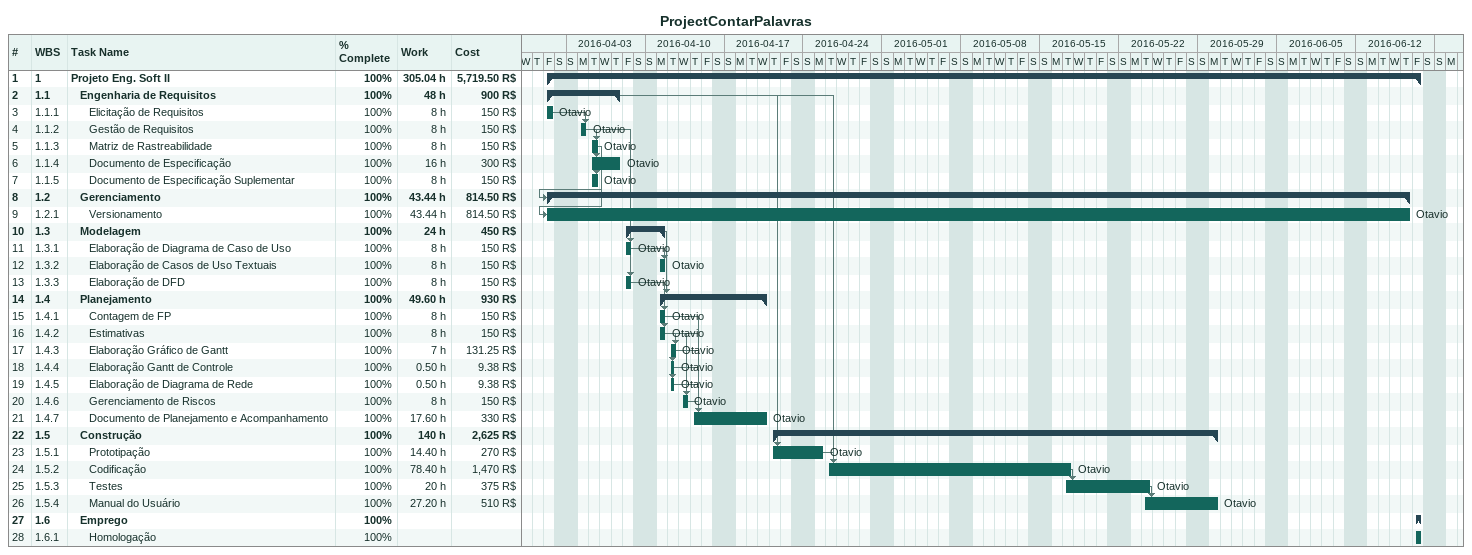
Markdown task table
ProjectContarPalavras

| ID | WBS | Task | Start | Finish | Predecessors | Resources | % complete | Work (h) | Cost (R$) |
|---|---|---|---|---|---|---|---|---|---|
| 1 | 1 | **Projeto Eng. Soft II** | 2016-04-01 | 2016-06-17 |  |  | 100 | 305.04 | 5719.50 |
| 2 | 1.1 | **Engenharia de Requisitos** | 2016-04-01 | 2016-04-07 |  |  | 100 | 48 | 900 |
| 3 | 1.1.1 | Elicitação de Requisitos | 2016-04-01 | 2016-04-01 |  | Otavio | 100 | 8 | 150 |
| 4 | 1.1.2 | Gestão de Requisitos | 2016-04-04 | 2016-04-04 | 3 | Otavio | 100 | 8 | 150 |
| 5 | 1.1.3 | Matriz de Rastreabilidade | 2016-04-05 | 2016-04-05 | 4 | Otavio | 100 | 8 | 150 |
| 6 | 1.1.4 | Documento de Especificação | 2016-04-05 | 2016-04-07 | 4 | Otavio | 100 | 16 | 300 |
| 7 | 1.1.5 | Documento de Especificação Suplementar | 2016-04-05 | 2016-04-05 | 4 | Otavio | 100 | 8 | 150 |
| 8 | 1.2 | **Gerenciamento** | 2016-04-01 | 2016-06-16 | 5 |  | 100 | 43.44 | 814.50 |
| 9 | 1.2.1 | Versionamento | 2016-04-01 | 2016-06-16 | 5 | Otavio | 100 | 43.44 | 814.50 |
| 10 | 1.3 | **Modelagem** | 2016-04-08 | 2016-04-11 |  |  | 100 | 24 | 450 |
| 11 | 1.3.1 | Elaboração de Diagrama de Caso de Uso | 2016-04-08 | 2016-04-08 | 4 | Otavio | 100 | 8 | 150 |
| 12 | 1.3.2 | Elaboração de Casos de Uso Textuais | 2016-04-11 | 2016-04-11 | 11 | Otavio | 100 | 8 | 150 |
| 13 | 1.3.3 | Elaboração de DFD | 2016-04-08 | 2016-04-08 | 4 | Otavio | 100 | 8 | 150 |
| 14 | 1.4 | **Planejamento** | 2016-04-11 | 2016-04-20 | 10 |  | 100 | 49.60 | 930 |
| 15 | 1.4.1 | Contagem de FP | 2016-04-11 | 2016-04-11 | 13 | Otavio | 100 | 8 | 150 |
| 16 | 1.4.2 | Estimativas | 2016-04-11 | 2016-04-11 | 15 | Otavio | 100 | 8 | 150 |
| 17 | 1.4.3 | Elaboração Gráfico de Gantt | 2016-04-12 | 2016-04-12 | 16 | Otavio | 100 | 7 | 131.25 |
| 18 | 1.4.4 | Elaboração Gantt de Controle | 2016-04-12 | 2016-04-12 | 17 | Otavio | 100 | 0.50 | 9.38 |
| 19 | 1.4.5 | Elaboração de Diagrama de Rede | 2016-04-12 | 2016-04-12 | 17 | Otavio | 100 | 0.50 | 9.38 |
| 20 | 1.4.6 | Gerenciamento de Riscos | 2016-04-13 | 2016-04-13 | 16 | Otavio | 100 | 8 | 150 |
| 21 | 1.4.7 | Documento de Planejamento e Acompanhamento | 2016-04-14 | 2016-04-20 | 15, 16, 17, 18, 19, 20 | Otavio | 100 | 17.60 | 330 |
| 22 | 1.5 | **Construção** | 2016-04-21 | 2016-05-30 |  |  | 100 | 140 | 2625 |
| 23 | 1.5.1 | Prototipação | 2016-04-21 | 2016-04-25 | 2 | Otavio | 100 | 14.40 | 270 |
| 24 | 1.5.2 | Codificação | 2016-04-26 | 2016-05-17 | 23, 2 | Otavio | 100 | 78.40 | 1470 |
| 25 | 1.5.3 | Testes | 2016-05-17 | 2016-05-24 | 24 | Otavio | 100 | 20 | 375 |
| 26 | 1.5.4 | Manual do Usuário | 2016-05-24 | 2016-05-30 | 25 | Otavio | 100 | 27.20 | 510 |
| 27 | 1.6 | **Emprego** | 2016-06-17 | 2016-06-17 |  |  | 100 |  |  |
| 28 | 1.6.1 | Homologação | 2016-06-17 | 2016-06-17 |  |  | 100 |  |  |
